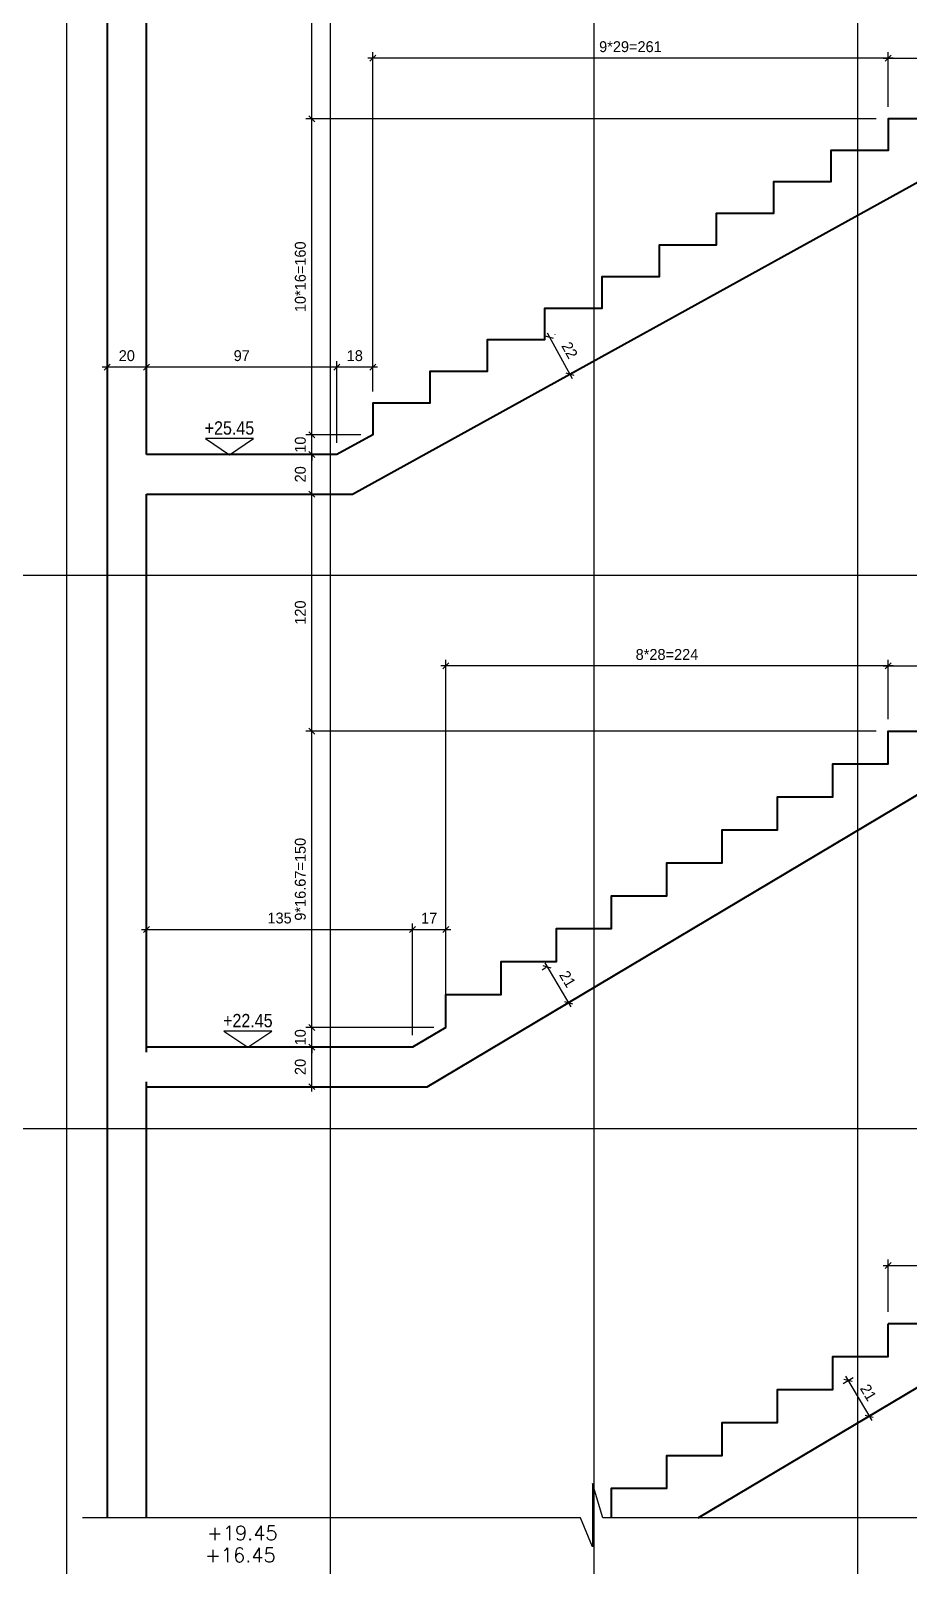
# Model space of a CAD drawing. Header units: inches. Extents: x -5298 to 11252, y 8210 to 22495.
# Drawn here: x 8359 to 8804, y 16894 to 17671 of the extents above; entities that cross this region are included whole.
import ezdxf
from ezdxf.enums import TextEntityAlignment as Align

# ---------------------------------------------------------------- set-up
doc = ezdxf.new("R2010")
doc.units = ezdxf.units.IN
doc.header["$LTSCALE"] = 55
doc.header["$MEASUREMENT"] = 0
doc.layers.get('Defpoints').update_dxf_attribs({"color": 40})
for name, color, linetype in [('BEAM', 3, 'Continuous'), ('break', 1, 'Continuous'), ('dim', 2, 'Continuous'), ('otm', 3, 'Continuous'), ('otm-text', 1, 'Continuous'), ('P-lines', 3, 'Continuous')]:
    doc.layers.add(name, color=color, linetype=linetype)
doc.layers.add('W-Conc', color=3, linetype='Continuous', lineweight=40)
doc.styles.add('danmm', font='danmm.shx', dxfattribs={"width": 0.9})
doc.styles.add('HEBTXT', font='hebtxt-weld.shx')
doc.styles.add('ROMANS', font='romans')
doc.dimstyles.new('25', dxfattribs={"dimtxt": 5.5, "dimasz": 3, "dimexe": 3, "dimexo": 6, "dimgap": 3, "dimtad": 1, "dimdec": 0, "dimrnd": 0.5, "dimtxsty": 'HEBTXT', "dimblk1": 'OBLIQUE', "dimblk2": 'OBLIQUE', "dimsah": 1, "dimcen": 1, "dimdle": 2.5, "dimclre": 9, "dimclrt": 3, "dimazin": 3, "dimtfac": 1, "dimtdec": 0, "dimtix": 1, "dimtmove": 2, "dimatfit": 3, "dimldrblk": 'OBLIQUE'})

# ---------------------------------------------------------------- blocks, each defined once
blk = doc.blocks.new('MF1')
blk.add_lwpolyline([(30, 20), (0, 0), (-30, 20)], close=True)
at = {"style": 'ROMANS'}
blk.add_attdef('0', text='', height=6, dxfattribs=at).set_placement((0, 25), align=Align.CENTER)
blk = doc.blocks.new('_OBLIQUE')
at = {"color": 0, "linetype": 'ByBlock'}
blk.add_line((-0.5, -0.5), (0.5, 0.5), dxfattribs=at)
blk = doc.blocks.new('*D1328')
at = {"layer": 'Defpoints', "color": 0, "linetype": 'Continuous', "ltscale": 5, "transparency": 16777216}
for p in [(8619.3, 17514.72, -0.15), (8629.61, 17496.04, -0.15), (8632.17, 17497.45)]:
    blk.add_point(p, dxfattribs=at)
at = {"layer": 'dim', "color": 0, "linetype": 'Continuous', "lineweight": -2, "ltscale": 5, "transparency": 16777216}
blk.add_line((8620.65, 17518.32), (8633.38, 17495.26), dxfattribs=at)
at = {"layer": 'dim', "color": 9, "linetype": 'Continuous', "lineweight": -2, "ltscale": 5, "transparency": 16777216}
for p, q in [((8624.55, 17517.62), (8624.49, 17517.58)), ((8634.86, 17498.93), (8634.8, 17498.9))]:
    blk.add_line(p, q, dxfattribs=at)
at = {"layer": 'dim', "color": 0, "linetype": 'Continuous', "lineweight": -2, "ltscale": 5, "transparency": 16777216, "xscale": 3, "yscale": 3, "zscale": 3}
for p, rotation in [((8621.86, 17516.13), 118.8896006225195), ((8632.17, 17497.45), 298.8896006225194)]:
    blk.add_blockref('_OBLIQUE', p, dxfattribs=dict(at, rotation=rotation))
at = {"layer": 'dim', "color": 3, "linetype": 'Continuous', "ltscale": 5, "transparency": 16777216, "insert": (8632.05, 17509.57), "char_height": 5.5, "attachment_point": 5, "rotation": 298.8896, "style": 'HEBTXT'}
blk.add_mtext('\\A1;22', dxfattribs=at)
blk = doc.blocks.new('*D1329')
at = {"layer": 'Defpoints', "color": 0, "linetype": 'Continuous', "ltscale": 5, "transparency": 16777216}
for p in [(8625.31, 17200.06, -0.15), (8636.05, 17182.02, -0.15), (8631.42, 17179.26)]:
    blk.add_point(p, dxfattribs=at)
at = {"layer": 'dim', "color": 9, "linetype": 'Continuous', "lineweight": -2, "ltscale": 5, "transparency": 16777216}
for p, q in [((8620.15, 17196.99), (8618.1, 17195.77)), ((8630.89, 17178.95), (8628.84, 17177.73))]:
    blk.add_line(p, q, dxfattribs=at)
at = {"layer": 'dim', "color": 0, "linetype": 'Continuous', "lineweight": -2, "ltscale": 5, "transparency": 16777216}
blk.add_line((8619.4, 17199.45), (8632.7, 17177.11), dxfattribs=at)
at = {"layer": 'dim', "color": 0, "linetype": 'Continuous', "lineweight": -2, "ltscale": 5, "transparency": 16777216, "xscale": 3, "yscale": 3, "zscale": 3}
for p, rotation in [((8620.68, 17197.31), 120.7677557353176), ((8631.42, 17179.26), 300.7677557353176)]:
    blk.add_blockref('_OBLIQUE', p, dxfattribs=dict(at, rotation=rotation))
at = {"layer": 'dim', "color": 3, "linetype": 'Continuous', "ltscale": 5, "transparency": 16777216, "insert": (8630.99, 17191.22), "char_height": 5.5, "attachment_point": 5, "rotation": 300.76776, "style": 'HEBTXT'}
blk.add_mtext('\\A1;21', dxfattribs=at)
blk = doc.blocks.new('*D1335')
at = {"layer": 'Defpoints', "color": 0, "linetype": 'Continuous', "ltscale": 5, "transparency": 16777216}
for p in [(8765.31, 16983.41, -0.15), (8783.72, 16969.93), (8776.05, 16965.37, -0.15)]:
    blk.add_point(p, dxfattribs=at)
at = {"layer": 'dim', "color": 9, "linetype": 'Continuous', "lineweight": -2, "ltscale": 5, "transparency": 16777216}
for p, q in [((8770.46, 16986.48), (8775.56, 16989.51)), ((8781.21, 16968.44), (8786.3, 16971.47))]:
    blk.add_line(p, q, dxfattribs=at)
at = {"layer": 'dim', "color": 0, "linetype": 'Continuous', "lineweight": -2, "ltscale": 5, "transparency": 16777216}
blk.add_line((8771.7, 16990.13), (8785, 16967.79), dxfattribs=at)
at = {"layer": 'dim', "color": 0, "linetype": 'Continuous', "lineweight": -2, "ltscale": 5, "transparency": 16777216, "xscale": 3, "yscale": 3, "zscale": 3}
for p, rotation in [((8772.98, 16987.98), 120.7677557353225), ((8783.72, 16969.93), 300.7677557353225)]:
    blk.add_blockref('_OBLIQUE', p, dxfattribs=dict(at, rotation=rotation))
at = {"layer": 'dim', "color": 3, "linetype": 'Continuous', "ltscale": 5, "transparency": 16777216, "insert": (8783.29, 16981.9), "char_height": 5.5, "attachment_point": 5, "rotation": 300.76776, "style": 'HEBTXT'}
blk.add_mtext('\\A1;21', dxfattribs=at)
blk = doc.blocks.new('*D1436')
at = {"layer": 'Defpoints', "color": 0, "linetype": 'Continuous', "ltscale": 5, "transparency": 16777216}
for p in [(8501.44, 17156.72), (8513.47, 17156.72, -0.15), (8512.67, 17136.72, -0.15)]:
    blk.add_point(p, dxfattribs=at)
at = {"layer": 'dim', "color": 9, "linetype": 'Continuous', "lineweight": -2, "ltscale": 5, "transparency": 16777216}
for p, q in [((8507.47, 17156.72), (8498.44, 17156.72)), ((8506.67, 17136.72), (8498.44, 17136.72))]:
    blk.add_line(p, q, dxfattribs=at)
at = {"layer": 'dim', "color": 0, "linetype": 'Continuous', "lineweight": -2, "ltscale": 5, "transparency": 16777216}
blk.add_line((8501.44, 17134.22), (8501.44, 17159.22), dxfattribs=at)
at = {"layer": 'dim', "color": 0, "linetype": 'Continuous', "lineweight": -2, "ltscale": 5, "transparency": 16777216, "xscale": 3, "yscale": 3, "zscale": 3}
for p, rotation in [((8501.44, 17156.72), 90), ((8501.44, 17136.72), 270)]:
    blk.add_blockref('_OBLIQUE', p, dxfattribs=dict(at, rotation=rotation))
at = {"layer": 'dim', "color": 3, "linetype": 'Continuous', "ltscale": 5, "transparency": 16777216, "insert": (8495.69, 17146.72), "char_height": 5.5, "attachment_point": 5, "rotation": 90, "style": 'HEBTXT'}
blk.add_mtext('\\A1;20', dxfattribs=at)
blk = doc.blocks.new('*D1449')
at = {"layer": 'Defpoints', "color": 0, "linetype": 'Continuous', "ltscale": 5, "transparency": 16777216}
for p in [(8501.44, 17166.72), (8569.31, 17166.72, -0.15), (8513.47, 17156.72, -0.15)]:
    blk.add_point(p, dxfattribs=at)
at = {"layer": 'dim', "color": 9, "linetype": 'Continuous', "lineweight": -2, "ltscale": 5, "transparency": 16777216}
for p, q in [((8563.31, 17166.72), (8498.44, 17166.72)), ((8507.47, 17156.72), (8498.44, 17156.72))]:
    blk.add_line(p, q, dxfattribs=at)
at = {"layer": 'dim', "color": 0, "linetype": 'Continuous', "lineweight": -2, "ltscale": 5, "transparency": 16777216}
for p, q in [((8501.44, 17166.72), (8501.44, 17169.72)), ((8501.44, 17156.72), (8501.44, 17166.72)), ((8501.44, 17156.72), (8501.44, 17153.72))]:
    blk.add_line(p, q, dxfattribs=at)
at = {"layer": 'dim', "color": 0, "linetype": 'Continuous', "lineweight": -2, "ltscale": 5, "transparency": 16777216, "xscale": 3, "yscale": 3, "zscale": 3}
for p, rotation in [((8501.44, 17166.72), 270), ((8501.44, 17156.72), 90)]:
    blk.add_blockref('_OBLIQUE', p, dxfattribs=dict(at, rotation=rotation))
at = {"layer": 'dim', "color": 3, "linetype": 'Continuous', "ltscale": 5, "transparency": 16777216, "insert": (8495.69, 17161.72), "char_height": 5.5, "attachment_point": 5, "rotation": 90, "style": 'HEBTXT'}
blk.add_mtext('\\A1;10', dxfattribs=at)
blk = doc.blocks.new('*D1450')
at = {"layer": 'Defpoints', "color": 0, "linetype": 'Continuous', "ltscale": 5, "transparency": 16777216}
for p in [(8501.44, 17316.72), (8793.31, 17316.72, -0.15), (8569.31, 17166.72, -0.15)]:
    blk.add_point(p, dxfattribs=at)
at = {"layer": 'dim', "color": 9, "linetype": 'Continuous', "lineweight": -2, "ltscale": 5, "transparency": 16777216}
for p, q in [((8787.31, 17316.72), (8498.44, 17316.72)), ((8563.31, 17166.72), (8498.44, 17166.72))]:
    blk.add_line(p, q, dxfattribs=at)
at = {"layer": 'dim', "color": 0, "linetype": 'Continuous', "lineweight": -2, "ltscale": 5, "transparency": 16777216}
blk.add_line((8501.44, 17164.22), (8501.44, 17319.22), dxfattribs=at)
at = {"layer": 'dim', "color": 0, "linetype": 'Continuous', "lineweight": -2, "ltscale": 5, "transparency": 16777216, "xscale": 3, "yscale": 3, "zscale": 3}
for p, rotation in [((8501.44, 17316.72), 90), ((8501.44, 17166.72), 270)]:
    blk.add_blockref('_OBLIQUE', p, dxfattribs=dict(at, rotation=rotation))
at = {"layer": 'dim', "color": 3, "linetype": 'Continuous', "ltscale": 5, "transparency": 16777216, "insert": (8495.69, 17241.72), "char_height": 5.5, "attachment_point": 5, "rotation": 90, "style": 'HEBTXT'}
blk.add_mtext('\\A1;9*16.67=150', dxfattribs=at)
blk = doc.blocks.new('*D1451')
at = {"layer": 'Defpoints', "color": 0, "linetype": 'Continuous', "ltscale": 5, "transparency": 16777216}
for p in [(8501.44, 17436.72), (8504.92, 17436.72, -0.15), (8793.31, 17316.72, -0.15)]:
    blk.add_point(p, dxfattribs=at)
at = {"layer": 'dim', "color": 9, "linetype": 'Continuous', "lineweight": -2, "ltscale": 5, "transparency": 16777216}
for p, q in [((8498.92, 17436.72), (8498.44, 17436.72)), ((8787.31, 17316.72), (8498.44, 17316.72))]:
    blk.add_line(p, q, dxfattribs=at)
at = {"layer": 'dim', "color": 0, "linetype": 'Continuous', "lineweight": -2, "ltscale": 5, "transparency": 16777216}
blk.add_line((8501.44, 17314.22), (8501.44, 17439.22), dxfattribs=at)
at = {"layer": 'dim', "color": 0, "linetype": 'Continuous', "lineweight": -2, "ltscale": 5, "transparency": 16777216, "xscale": 3, "yscale": 3, "zscale": 3}
for p, rotation in [((8501.44, 17436.72), 90), ((8501.44, 17316.72), 270)]:
    blk.add_blockref('_OBLIQUE', p, dxfattribs=dict(at, rotation=rotation))
at = {"layer": 'dim', "color": 3, "linetype": 'Continuous', "ltscale": 5, "transparency": 16777216, "insert": (8495.69, 17376.72), "char_height": 5.5, "attachment_point": 5, "rotation": 90, "style": 'HEBTXT'}
blk.add_mtext('\\A1;120', dxfattribs=at)
blk = doc.blocks.new('*D1452')
at = {"layer": 'Defpoints', "color": 0, "linetype": 'Continuous', "ltscale": 5, "transparency": 16777216}
for p in [(8501.44, 17456.72), (8509.94, 17456.72, -0.15), (8504.92, 17436.72, -0.15)]:
    blk.add_point(p, dxfattribs=at)
at = {"layer": 'dim', "color": 9, "linetype": 'Continuous', "lineweight": -2, "ltscale": 5, "transparency": 16777216}
for p, q in [((8503.94, 17456.72), (8498.44, 17456.72)), ((8498.92, 17436.72), (8498.44, 17436.72))]:
    blk.add_line(p, q, dxfattribs=at)
at = {"layer": 'dim', "color": 0, "linetype": 'Continuous', "lineweight": -2, "ltscale": 5, "transparency": 16777216}
blk.add_line((8501.44, 17434.22), (8501.44, 17459.22), dxfattribs=at)
at = {"layer": 'dim', "color": 0, "linetype": 'Continuous', "lineweight": -2, "ltscale": 5, "transparency": 16777216, "xscale": 3, "yscale": 3, "zscale": 3}
for p, rotation in [((8501.44, 17456.72), 90), ((8501.44, 17436.72), 270)]:
    blk.add_blockref('_OBLIQUE', p, dxfattribs=dict(at, rotation=rotation))
at = {"layer": 'dim', "color": 3, "linetype": 'Continuous', "ltscale": 5, "transparency": 16777216, "insert": (8495.69, 17446.72), "char_height": 5.5, "attachment_point": 5, "rotation": 90, "style": 'HEBTXT'}
blk.add_mtext('\\A1;20', dxfattribs=at)
blk = doc.blocks.new('*D1453')
at = {"layer": 'Defpoints', "color": 0, "linetype": 'Continuous', "ltscale": 5, "transparency": 16777216}
for p in [(8501.44, 17466.72), (8532.31, 17466.72, -0.15), (8509.94, 17456.72, -0.15)]:
    blk.add_point(p, dxfattribs=at)
at = {"layer": 'dim', "color": 0, "linetype": 'Continuous', "lineweight": -2, "ltscale": 5, "transparency": 16777216}
for p, q in [((8501.44, 17466.72), (8501.44, 17469.72)), ((8501.44, 17456.72), (8501.44, 17466.72)), ((8501.44, 17456.72), (8501.44, 17453.72))]:
    blk.add_line(p, q, dxfattribs=at)
at = {"layer": 'dim', "color": 9, "linetype": 'Continuous', "lineweight": -2, "ltscale": 5, "transparency": 16777216}
for p, q in [((8526.31, 17466.72), (8498.44, 17466.72)), ((8503.94, 17456.72), (8498.44, 17456.72))]:
    blk.add_line(p, q, dxfattribs=at)
at = {"layer": 'dim', "color": 0, "linetype": 'Continuous', "lineweight": -2, "ltscale": 5, "transparency": 16777216, "xscale": 3, "yscale": 3, "zscale": 3}
for p, rotation in [((8501.44, 17466.72), 270), ((8501.44, 17456.72), 90)]:
    blk.add_blockref('_OBLIQUE', p, dxfattribs=dict(at, rotation=rotation))
at = {"layer": 'dim', "color": 3, "linetype": 'Continuous', "ltscale": 5, "transparency": 16777216, "insert": (8495.69, 17461.72), "char_height": 5.5, "attachment_point": 5, "rotation": 90, "style": 'HEBTXT'}
blk.add_mtext('\\A1;10', dxfattribs=at)
blk = doc.blocks.new('*D1454')
at = {"layer": 'Defpoints', "color": 0, "linetype": 'Continuous', "ltscale": 5, "transparency": 16777216}
for p in [(8501.44, 17626.72), (8793.31, 17626.72, -0.15), (8532.31, 17466.72, -0.15)]:
    blk.add_point(p, dxfattribs=at)
at = {"layer": 'dim', "color": 9, "linetype": 'Continuous', "lineweight": -2, "ltscale": 5, "transparency": 16777216}
for p, q in [((8787.31, 17626.72), (8498.44, 17626.72)), ((8526.31, 17466.72), (8498.44, 17466.72))]:
    blk.add_line(p, q, dxfattribs=at)
at = {"layer": 'dim', "color": 0, "linetype": 'Continuous', "lineweight": -2, "ltscale": 5, "transparency": 16777216}
blk.add_line((8501.44, 17464.22), (8501.44, 17629.22), dxfattribs=at)
at = {"layer": 'dim', "color": 0, "linetype": 'Continuous', "lineweight": -2, "ltscale": 5, "transparency": 16777216, "xscale": 3, "yscale": 3, "zscale": 3}
for p, rotation in [((8501.44, 17626.72), 90), ((8501.44, 17466.72), 270)]:
    blk.add_blockref('_OBLIQUE', p, dxfattribs=dict(at, rotation=rotation))
at = {"layer": 'dim', "color": 3, "linetype": 'Continuous', "ltscale": 5, "transparency": 16777216, "insert": (8495.69, 17546.72), "char_height": 5.5, "attachment_point": 5, "rotation": 90, "style": 'HEBTXT'}
blk.add_mtext('\\A1;10*16=160', dxfattribs=at)
blk = doc.blocks.new('*D1455')
at = {"layer": 'Defpoints', "color": 0, "linetype": 'Continuous', "ltscale": 5, "transparency": 16777216}
for p in [(8501.44, 17756.72), (8504.55, 17756.72, -0.15), (8793.31, 17626.72, -0.15)]:
    blk.add_point(p, dxfattribs=at)
at = {"layer": 'dim', "color": 9, "linetype": 'Continuous', "lineweight": -2, "ltscale": 5, "transparency": 16777216}
for p, q in [((8498.55, 17756.72), (8498.44, 17756.72)), ((8787.31, 17626.72), (8498.44, 17626.72))]:
    blk.add_line(p, q, dxfattribs=at)
at = {"layer": 'dim', "color": 0, "linetype": 'Continuous', "lineweight": -2, "ltscale": 5, "transparency": 16777216}
blk.add_line((8501.44, 17624.22), (8501.44, 17759.22), dxfattribs=at)
at = {"layer": 'dim', "color": 0, "linetype": 'Continuous', "lineweight": -2, "ltscale": 5, "transparency": 16777216, "xscale": 3, "yscale": 3, "zscale": 3}
for p, rotation in [((8501.44, 17756.72), 90), ((8501.44, 17626.72), 270)]:
    blk.add_blockref('_OBLIQUE', p, dxfattribs=dict(at, rotation=rotation))
at = {"layer": 'dim', "color": 3, "linetype": 'Continuous', "ltscale": 5, "transparency": 16777216, "insert": (8495.69, 17691.72), "char_height": 5.5, "attachment_point": 5, "rotation": 90, "style": 'HEBTXT'}
blk.add_mtext('\\A1;130', dxfattribs=at)
blk = doc.blocks.new('*D1501')
at = {"layer": 'Defpoints', "color": 0, "linetype": 'Continuous', "ltscale": 5, "transparency": 16777216}
for p in [(8907.81, 17046.18), (8793.31, 17016.72, -0.15), (8907.81, 17016.72, -0.15)]:
    blk.add_point(p, dxfattribs=at)
at = {"layer": 'dim', "color": 9, "linetype": 'Continuous', "lineweight": -2, "ltscale": 5, "transparency": 16777216}
for p, q in [((8793.31, 17022.72), (8793.31, 17049.18)), ((8907.81, 17022.72), (8907.81, 17049.18))]:
    blk.add_line(p, q, dxfattribs=at)
at = {"layer": 'dim', "color": 0, "linetype": 'Continuous', "lineweight": -2, "ltscale": 5, "transparency": 16777216}
blk.add_line((8790.81, 17046.18), (8910.31, 17046.18), dxfattribs=at)
at = {"layer": 'dim', "color": 0, "linetype": 'Continuous', "lineweight": -2, "ltscale": 5, "transparency": 16777216, "xscale": 3, "yscale": 3, "zscale": 3, "rotation": 180}
blk.add_blockref('_OBLIQUE', (8793.31, 17046.18), dxfattribs=at)
at = {"layer": 'dim', "color": 0, "linetype": 'Continuous', "lineweight": -2, "ltscale": 5, "transparency": 16777216, "xscale": 3, "yscale": 3, "zscale": 3}
blk.add_blockref('_OBLIQUE', (8907.81, 17046.18), dxfattribs=at)
at = {"layer": 'dim', "color": 3, "linetype": 'Continuous', "ltscale": 5, "transparency": 16777216, "insert": (8850.56, 17051.93), "char_height": 5.5, "attachment_point": 5, "style": 'HEBTXT'}
blk.add_mtext('\\A1;115', dxfattribs=at)
blk = doc.blocks.new('*D1502')
at = {"layer": 'Defpoints', "color": 0, "linetype": 'Continuous', "ltscale": 5, "transparency": 16777216}
for p in [(8552.51, 17216.31), (8417.81, 17156.72, -0.15), (8552.51, 17156.72, -0.15)]:
    blk.add_point(p, dxfattribs=at)
at = {"layer": 'dim', "color": 9, "linetype": 'Continuous', "lineweight": -2, "ltscale": 5, "transparency": 16777216}
for p, q in [((8417.81, 17162.72), (8417.81, 17219.31)), ((8552.51, 17162.72), (8552.51, 17219.31))]:
    blk.add_line(p, q, dxfattribs=at)
at = {"layer": 'dim', "color": 0, "linetype": 'Continuous', "lineweight": -2, "ltscale": 5, "transparency": 16777216}
blk.add_line((8415.31, 17216.31), (8555.01, 17216.31), dxfattribs=at)
at = {"layer": 'dim', "color": 0, "linetype": 'Continuous', "lineweight": -2, "ltscale": 5, "transparency": 16777216, "xscale": 3, "yscale": 3, "zscale": 3, "rotation": 180}
blk.add_blockref('_OBLIQUE', (8417.81, 17216.31), dxfattribs=at)
at = {"layer": 'dim', "color": 0, "linetype": 'Continuous', "lineweight": -2, "ltscale": 5, "transparency": 16777216, "xscale": 3, "yscale": 3, "zscale": 3}
blk.add_blockref('_OBLIQUE', (8552.51, 17216.31), dxfattribs=at)
at = {"layer": 'dim', "color": 3, "linetype": 'Continuous', "ltscale": 5, "transparency": 16777216, "insert": (8485.16, 17222.06), "char_height": 5.5, "attachment_point": 5, "style": 'HEBTXT'}
blk.add_mtext('\\A1;135', dxfattribs=at)
blk = doc.blocks.new('*D1503')
at = {"layer": 'Defpoints', "color": 0, "linetype": 'Continuous', "ltscale": 5, "transparency": 16777216}
for p in [(8569.31, 17216.31), (8569.31, 17166.72, -0.15), (8552.51, 17156.72, -0.15)]:
    blk.add_point(p, dxfattribs=at)
at = {"layer": 'dim', "color": 9, "linetype": 'Continuous', "lineweight": -2, "ltscale": 5, "transparency": 16777216}
for p, q in [((8552.51, 17162.72), (8552.51, 17219.31)), ((8569.31, 17172.72), (8569.31, 17219.31))]:
    blk.add_line(p, q, dxfattribs=at)
at = {"layer": 'dim', "color": 0, "linetype": 'Continuous', "lineweight": -2, "ltscale": 5, "transparency": 16777216}
blk.add_line((8550.01, 17216.31), (8571.81, 17216.31), dxfattribs=at)
at = {"layer": 'dim', "color": 0, "linetype": 'Continuous', "lineweight": -2, "ltscale": 5, "transparency": 16777216, "xscale": 3, "yscale": 3, "zscale": 3, "rotation": 180}
blk.add_blockref('_OBLIQUE', (8552.51, 17216.31), dxfattribs=at)
at = {"layer": 'dim', "color": 0, "linetype": 'Continuous', "lineweight": -2, "ltscale": 5, "transparency": 16777216, "xscale": 3, "yscale": 3, "zscale": 3}
blk.add_blockref('_OBLIQUE', (8569.31, 17216.31), dxfattribs=at)
at = {"layer": 'dim', "color": 3, "linetype": 'Continuous', "ltscale": 5, "transparency": 16777216, "insert": (8560.91, 17222.06), "char_height": 5.5, "attachment_point": 5, "style": 'HEBTXT'}
blk.add_mtext('\\A1;17', dxfattribs=at)
blk = doc.blocks.new('*D1504')
at = {"layer": 'Defpoints', "color": 0, "linetype": 'Continuous', "ltscale": 5, "transparency": 16777216}
for p in [(8907.81, 17349.73), (8793.31, 17316.72, -0.15), (8907.81, 17316.72, 0.13)]:
    blk.add_point(p, dxfattribs=at)
at = {"layer": 'dim', "color": 9, "linetype": 'Continuous', "lineweight": -2, "ltscale": 5, "transparency": 16777216}
for p, q in [((8793.31, 17322.72), (8793.31, 17352.73)), ((8907.81, 17322.72), (8907.81, 17352.73))]:
    blk.add_line(p, q, dxfattribs=at)
at = {"layer": 'dim', "color": 0, "linetype": 'Continuous', "lineweight": -2, "ltscale": 5, "transparency": 16777216}
blk.add_line((8790.81, 17349.73), (8910.31, 17349.73), dxfattribs=at)
at = {"layer": 'dim', "color": 0, "linetype": 'Continuous', "lineweight": -2, "ltscale": 5, "transparency": 16777216, "xscale": 3, "yscale": 3, "zscale": 3, "rotation": 180}
blk.add_blockref('_OBLIQUE', (8793.31, 17349.73), dxfattribs=at)
at = {"layer": 'dim', "color": 0, "linetype": 'Continuous', "lineweight": -2, "ltscale": 5, "transparency": 16777216, "xscale": 3, "yscale": 3, "zscale": 3}
blk.add_blockref('_OBLIQUE', (8907.81, 17349.73), dxfattribs=at)
at = {"layer": 'dim', "color": 3, "linetype": 'Continuous', "ltscale": 5, "transparency": 16777216, "insert": (8850.56, 17355.48), "char_height": 5.5, "attachment_point": 5, "style": 'HEBTXT'}
blk.add_mtext('\\A1;115', dxfattribs=at)
blk = doc.blocks.new('*D1513')
at = {"layer": 'Defpoints', "color": 0, "linetype": 'Continuous', "ltscale": 5, "transparency": 16777216}
for p in [(8569.31, 17349.73), (8793.31, 17316.72, -0.15), (8569.31, 17183.39, -0.15)]:
    blk.add_point(p, dxfattribs=at)
at = {"layer": 'dim', "color": 9, "linetype": 'Continuous', "lineweight": -2, "ltscale": 5, "transparency": 16777216}
for p, q in [((8569.31, 17189.39), (8569.31, 17352.73)), ((8793.31, 17322.72), (8793.31, 17352.73))]:
    blk.add_line(p, q, dxfattribs=at)
at = {"layer": 'dim', "color": 0, "linetype": 'Continuous', "lineweight": -2, "ltscale": 5, "transparency": 16777216}
blk.add_line((8795.81, 17349.73), (8566.81, 17349.73), dxfattribs=at)
at = {"layer": 'dim', "color": 0, "linetype": 'Continuous', "lineweight": -2, "ltscale": 5, "transparency": 16777216, "xscale": 3, "yscale": 3, "zscale": 3, "rotation": 180}
blk.add_blockref('_OBLIQUE', (8569.31, 17349.73), dxfattribs=at)
at = {"layer": 'dim', "color": 0, "linetype": 'Continuous', "lineweight": -2, "ltscale": 5, "transparency": 16777216, "xscale": 3, "yscale": 3, "zscale": 3}
blk.add_blockref('_OBLIQUE', (8793.31, 17349.73), dxfattribs=at)
at = {"layer": 'dim', "color": 3, "linetype": 'Continuous', "ltscale": 5, "transparency": 16777216, "insert": (8681.31, 17355.48), "char_height": 5.5, "attachment_point": 5, "style": 'HEBTXT'}
blk.add_mtext('\\A1;8*28=224', dxfattribs=at)
blk = doc.blocks.new('*D1514')
at = {"layer": 'Defpoints', "color": 0, "linetype": 'Continuous', "ltscale": 5, "transparency": 16777216}
for p in [(8907.81, 17657.42), (8907.81, 17633.65, 0.1), (8793.31, 17626.72, -0.15)]:
    blk.add_point(p, dxfattribs=at)
at = {"layer": 'dim', "color": 0, "linetype": 'Continuous', "lineweight": -2, "ltscale": 5, "transparency": 16777216}
blk.add_line((8790.81, 17657.42), (8910.31, 17657.42), dxfattribs=at)
at = {"layer": 'dim', "color": 9, "linetype": 'Continuous', "lineweight": -2, "ltscale": 5, "transparency": 16777216}
for p, q in [((8793.31, 17632.72), (8793.31, 17660.42)), ((8907.81, 17639.65), (8907.81, 17660.42))]:
    blk.add_line(p, q, dxfattribs=at)
at = {"layer": 'dim', "color": 0, "linetype": 'Continuous', "lineweight": -2, "ltscale": 5, "transparency": 16777216, "xscale": 3, "yscale": 3, "zscale": 3, "rotation": 180}
blk.add_blockref('_OBLIQUE', (8793.31, 17657.42), dxfattribs=at)
at = {"layer": 'dim', "color": 0, "linetype": 'Continuous', "lineweight": -2, "ltscale": 5, "transparency": 16777216, "xscale": 3, "yscale": 3, "zscale": 3}
blk.add_blockref('_OBLIQUE', (8907.81, 17657.42), dxfattribs=at)
at = {"layer": 'dim', "color": 3, "linetype": 'Continuous', "ltscale": 5, "transparency": 16777216, "insert": (8850.56, 17663.17), "char_height": 5.5, "attachment_point": 5, "style": 'HEBTXT'}
blk.add_mtext('\\A1;115', dxfattribs=at)
blk = doc.blocks.new('*D1516')
at = {"layer": 'Defpoints', "color": 0, "linetype": 'Continuous', "ltscale": 5, "transparency": 16777216}
for p in [(8532.32, 17657.42), (8793.31, 17626.72, -0.15), (8532.32, 17482.72, -0.15)]:
    blk.add_point(p, dxfattribs=at)
at = {"layer": 'dim', "color": 0, "linetype": 'Continuous', "lineweight": -2, "ltscale": 5, "transparency": 16777216}
blk.add_line((8795.81, 17657.42), (8529.82, 17657.42), dxfattribs=at)
at = {"layer": 'dim', "color": 9, "linetype": 'Continuous', "lineweight": -2, "ltscale": 5, "transparency": 16777216}
for p, q in [((8532.32, 17488.72), (8532.32, 17660.42)), ((8793.31, 17632.72), (8793.31, 17660.42))]:
    blk.add_line(p, q, dxfattribs=at)
at = {"layer": 'dim', "color": 0, "linetype": 'Continuous', "lineweight": -2, "ltscale": 5, "transparency": 16777216, "xscale": 3, "yscale": 3, "zscale": 3, "rotation": 180}
blk.add_blockref('_OBLIQUE', (8532.32, 17657.42), dxfattribs=at)
at = {"layer": 'dim', "color": 0, "linetype": 'Continuous', "lineweight": -2, "ltscale": 5, "transparency": 16777216, "xscale": 3, "yscale": 3, "zscale": 3}
blk.add_blockref('_OBLIQUE', (8793.31, 17657.42), dxfattribs=at)
at = {"layer": 'dim', "color": 3, "linetype": 'Continuous', "ltscale": 5, "transparency": 16777216, "insert": (8662.81, 17663.17), "char_height": 5.5, "attachment_point": 5, "style": 'HEBTXT'}
blk.add_mtext('\\A1;9*29=261', dxfattribs=at)
blk = doc.blocks.new('*D1517')
at = {"layer": 'Defpoints', "color": 0, "linetype": 'Continuous', "ltscale": 5, "transparency": 16777216}
for p in [(8514.19, 17501.01), (8532.32, 17482.72, -0.15), (8514.19, 17456.72, -0.15)]:
    blk.add_point(p, dxfattribs=at)
at = {"layer": 'dim', "color": 0, "linetype": 'Continuous', "lineweight": -2, "ltscale": 5, "transparency": 16777216}
blk.add_line((8534.82, 17501.01), (8511.69, 17501.01), dxfattribs=at)
at = {"layer": 'dim', "color": 9, "linetype": 'Continuous', "lineweight": -2, "ltscale": 5, "transparency": 16777216}
for p, q in [((8514.19, 17462.72), (8514.19, 17504.01)), ((8532.32, 17488.72), (8532.32, 17504.01))]:
    blk.add_line(p, q, dxfattribs=at)
at = {"layer": 'dim', "color": 0, "linetype": 'Continuous', "lineweight": -2, "ltscale": 5, "transparency": 16777216, "xscale": 3, "yscale": 3, "zscale": 3, "rotation": 180}
blk.add_blockref('_OBLIQUE', (8514.19, 17501.01), dxfattribs=at)
at = {"layer": 'dim', "color": 0, "linetype": 'Continuous', "lineweight": -2, "ltscale": 5, "transparency": 16777216, "xscale": 3, "yscale": 3, "zscale": 3}
blk.add_blockref('_OBLIQUE', (8532.32, 17501.01), dxfattribs=at)
at = {"layer": 'dim', "color": 3, "linetype": 'Continuous', "ltscale": 5, "transparency": 16777216, "insert": (8523.25, 17506.76), "char_height": 5.5, "attachment_point": 5, "style": 'HEBTXT'}
blk.add_mtext('\\A1;18', dxfattribs=at)
blk = doc.blocks.new('*D1518')
at = {"layer": 'Defpoints', "color": 0, "linetype": 'Continuous', "ltscale": 5, "transparency": 16777216}
for p in [(8417.81, 17501.01), (8417.81, 17493.14, -0.19), (8514.19, 17456.72, -0.15)]:
    blk.add_point(p, dxfattribs=at)
at = {"layer": 'dim', "color": 0, "linetype": 'Continuous', "lineweight": -2, "ltscale": 5, "transparency": 16777216}
blk.add_line((8516.69, 17501.01), (8415.31, 17501.01), dxfattribs=at)
at = {"layer": 'dim', "color": 9, "linetype": 'Continuous', "lineweight": -2, "ltscale": 5, "transparency": 16777216}
for p, q in [((8417.81, 17499.14), (8417.81, 17504.01)), ((8514.19, 17462.72), (8514.19, 17504.01))]:
    blk.add_line(p, q, dxfattribs=at)
at = {"layer": 'dim', "color": 0, "linetype": 'Continuous', "lineweight": -2, "ltscale": 5, "transparency": 16777216, "xscale": 3, "yscale": 3, "zscale": 3, "rotation": 180}
blk.add_blockref('_OBLIQUE', (8417.81, 17501.01), dxfattribs=at)
at = {"layer": 'dim', "color": 0, "linetype": 'Continuous', "lineweight": -2, "ltscale": 5, "transparency": 16777216, "xscale": 3, "yscale": 3, "zscale": 3}
blk.add_blockref('_OBLIQUE', (8514.19, 17501.01), dxfattribs=at)
at = {"layer": 'dim', "color": 3, "linetype": 'Continuous', "ltscale": 5, "transparency": 16777216, "insert": (8466, 17506.76), "char_height": 5.5, "attachment_point": 5, "style": 'HEBTXT'}
blk.add_mtext('\\A1;97', dxfattribs=at)
blk = doc.blocks.new('*D1519')
at = {"layer": 'Defpoints', "color": 0, "linetype": 'Continuous', "ltscale": 5, "transparency": 16777216}
for p in [(8397.81, 17501.01), (8397.81, 17493.67, -0.18), (8417.81, 17493.14, -0.19)]:
    blk.add_point(p, dxfattribs=at)
at = {"layer": 'dim', "color": 0, "linetype": 'Continuous', "lineweight": -2, "ltscale": 5, "transparency": 16777216}
blk.add_line((8420.31, 17501.01), (8395.31, 17501.01), dxfattribs=at)
at = {"layer": 'dim', "color": 9, "linetype": 'Continuous', "lineweight": -2, "ltscale": 5, "transparency": 16777216}
for p, q in [((8397.81, 17499.67), (8397.81, 17504.01)), ((8417.81, 17499.14), (8417.81, 17504.01))]:
    blk.add_line(p, q, dxfattribs=at)
at = {"layer": 'dim', "color": 0, "linetype": 'Continuous', "lineweight": -2, "ltscale": 5, "transparency": 16777216, "xscale": 3, "yscale": 3, "zscale": 3, "rotation": 180}
blk.add_blockref('_OBLIQUE', (8397.81, 17501.01), dxfattribs=at)
at = {"layer": 'dim', "color": 0, "linetype": 'Continuous', "lineweight": -2, "ltscale": 5, "transparency": 16777216, "xscale": 3, "yscale": 3, "zscale": 3}
blk.add_blockref('_OBLIQUE', (8417.81, 17501.01), dxfattribs=at)
at = {"layer": 'dim', "color": 3, "linetype": 'Continuous', "ltscale": 5, "transparency": 16777216, "insert": (8407.81, 17506.76), "char_height": 5.5, "attachment_point": 5, "style": 'HEBTXT'}
blk.add_mtext('\\A1;20', dxfattribs=at)

msp = doc.modelspace()

# ---------------------------------------------------------------- linework, layer by layer
at = {"layer": 'BEAM', "color": 5}
for p, q in [((8377.438, 11513.244), (8377.438, 18236.017)), ((8510.932, 11513.244), (8510.932, 18236.017)), ((8644.426, 11513.244), (8644.426, 18236.017)), ((8777.92, 11513.244), (8777.92, 18236.017)), ((7576.475, 17395.671), (10780.328, 17395.671)), ((7576.475, 17115.555), (10780.328, 17115.555))]:
    msp.add_line(p, q, dxfattribs=at)
at = {"layer": 'break', "elevation": -0.163}
msp.add_lwpolyline([(8945.713, 16918.416), (8648.78, 16918.416), (8643.605, 16935.837), (8643.605, 16903.74), (8637.48, 16918.416), (8385.399, 16918.416)], dxfattribs=at)
at = {"layer": 'W-Conc', "ltscale": 5}
for p, q in [((8397.806, 18233.565, -0.711), (8397.806, 16918.416, -0.577)), ((8417.811, 17456.721, -0.634), (8417.811, 17756.721, -0.666)), ((8522.117, 17436.721, -0.603), (8830.198, 17606.718, -0.603)), ((8417.811, 17154.221, -0.602), (8417.811, 17436.721, -0.632)), ((8417.811, 16918.416, -0.577), (8417.811, 17139.221, -0.6)), ((8697.191, 16918.416, -0.599), (8828.717, 16996.721, -0.599))]:
    msp.add_line(p, q, dxfattribs=at)
for points, elevation in [([(8907.81, 17626.718), (8793.309, 17626.718), (8793.277, 17610.718), (8764.286, 17610.719), (8764.286, 17594.718), (8764.286, 17594.718), (8735.286, 17594.718), (8735.286, 17578.718), (8706.294, 17578.72), (8706.294, 17562.719), (8706.294, 17562.719), (8677.294, 17562.719), (8677.294, 17546.719), (8648.302, 17546.72), (8648.302, 17530.72), (8648.302, 17530.72), (8619.302, 17530.72), (8619.302, 17514.72), (8590.309, 17514.721), (8590.309, 17498.72), (8590.309, 17498.72), (8561.309, 17498.72), (8561.309, 17482.72), (8532.317, 17482.722), (8532.317, 17466.721), (8532.317, 17466.721)], -0.603), ([(8532.317, 17466.721), (8532.309, 17466.721), (8514.191, 17456.721), (8417.807, 17456.721)], -0.599), ([(8417.807, 17436.721), (8522.117, 17436.721)], -0.599), ([(8569.306, 17166.721), (8569.306, 17166.721), (8569.306, 17183.391), (8597.306, 17183.391), (8597.306, 17200.061), (8625.306, 17200.061), (8625.306, 17216.731), (8653.306, 17216.731), (8653.306, 17233.401), (8681.306, 17233.401), (8681.306, 17250.071), (8709.306, 17250.071), (8709.306, 17266.741), (8737.306, 17266.741), (8737.306, 17283.411), (8765.306, 17283.411), (8765.306, 17300.081), (8793.306, 17300.081), (8793.306, 17316.721), (8907.811, 17316.721)], -0.599), ([(8417.811, 17136.721), (8559.967, 17136.721), (8828.713, 17296.721)], -0.599), ([(8569.309, 17166.721), (8569.309, 17166.721), (8552.509, 17156.721), (8417.811, 17156.721)], -0.599), ([(8653.309, 16918.416), (8653.309, 16933.401), (8681.309, 16933.401), (8681.309, 16950.071), (8709.309, 16950.071), (8709.309, 16966.741), (8737.309, 16966.741), (8737.309, 16983.411), (8765.309, 16983.411), (8765.309, 17000.081), (8793.309, 17000.081), (8793.309, 17016.721)], -0.599), ([(8907.811, 17016.721), (8793.309, 17016.721)], -0.599)]:
    msp.add_lwpolyline(points, dxfattribs=dict(at, elevation=elevation))

# ---------------------------------------------------------------- block references
at = {"layer": 'P-lines', "color": 3}
ref = msp.add_blockref('MF1', (8459.778, 17456.647, -0.599), dxfattribs=dict(at, xscale=-0.4065600000089035, yscale=0.4065600000089035, zscale=0.4065600000089035))
ref.add_attrib('-3.25', '+25.45', dxfattribs={"layer": 'otm-text', "height": 6.75, "style": 'danmm', "width": 0.9}).set_placement((8459.778, 17466.811, -0.599), align=Align.CENTER)
ref = msp.add_blockref('MF1', (8469.093, 17156.647, -0.599), dxfattribs=dict(at, xscale=-0.4065600000089035, yscale=0.4065600000089035, zscale=0.4065600000089035))
ref.add_attrib('-3.25', '+22.45', dxfattribs={"layer": 'otm-text', "height": 6.75, "style": 'danmm', "width": 0.9}).set_placement((8469.093, 17166.811, -0.599), align=Align.CENTER)

# ---------------------------------------------------------------- texts
at = {"layer": 'otm', "color": 1, "style": 'ROMANS'}
for s, p in [('+19.45', (8448.363, 16907.22, -0.271)), ('+16.45', (8447.414, 16896.025, -0.271))]:
    msp.add_text(s, height=7.2, dxfattribs=at).set_placement(p)

# ---------------------------------------------------------------- dimensions: what is measured, and where the dimension line sits
at = {"layer": 'dim', "linetype": 'Continuous', "ltscale": 5}
for base, p1, p2, picture, middle in [((8501.436, 17756.721, -0.451), (8793.309, 17626.718, -0.603), (8504.554, 17756.721, -0.603), '*D1455', (8495.686, 17691.719, -0.451)), ((8501.436, 17466.721, -0.451), (8509.939, 17456.721, -0.599), (8532.309, 17466.721, -0.599), '*D1453', (8495.686, 17461.721, -0.451)), ((8501.436, 17456.721, -0.451), (8504.916, 17436.721, -0.599), (8509.939, 17456.721, -0.599), '*D1452', (8495.686, 17446.721, -0.451)), ((8501.436, 17436.721, -0.451), (8793.306, 17316.721, -0.599), (8504.916, 17436.721, -0.599), '*D1451', (8495.686, 17376.721, -0.451)), ((8501.436, 17166.721, -0.451), (8513.471, 17156.721, -0.599), (8569.306, 17166.721, -0.599), '*D1449', (8495.686, 17161.721, -0.451)), ((8501.436, 17156.721, -0.451), (8512.666, 17136.721, -0.599), (8513.471, 17156.721, -0.599), '*D1436', (8495.686, 17146.721, -0.451))]:
    dim = msp.add_linear_dim(base=base, p1=p1, p2=p2, angle=90, dimstyle='25', dxfattribs=at)
    dim.commit()
    dim.dimension.update_dxf_attribs({"geometry": picture, "text_midpoint": middle})
for base, p1, p2, text, picture, middle in [((8532.317, 17657.425, -0.451), (8793.306, 17626.718, -0.603), (8532.317, 17482.722, -0.603), '9*29=<>', '*D1516', (8662.811, 17663.175, -0.451)), ((8569.306, 17349.731, -0.451), (8793.306, 17316.721, -0.599), (8569.306, 17183.391, -0.599), '8*28=<>', '*D1513', (8681.306, 17355.481, -0.451))]:
    dim = msp.add_linear_dim(base=base, p1=p1, p2=p2, text=text, dimstyle='25', dxfattribs=at)
    dim.commit()
    dim.dimension.update_dxf_attribs({"geometry": picture, "text_midpoint": middle})
for base, p1, p2, picture, middle in [((8907.811, 17657.425, -0.451), (8793.306, 17626.718, -0.603), (8907.811, 17633.653, -0.353), '*D1514', (8850.558, 17663.175, -0.451)), ((8397.806, 17501.01, -0.451), (8417.811, 17493.138, -0.638), (8397.806, 17493.673, -0.636), '*D1519', (8407.808, 17506.76, -0.451)), ((8417.811, 17501.01, -0.451), (8514.191, 17456.721, -0.599), (8417.811, 17493.138, -0.638), '*D1518', (8466.001, 17506.76, -0.451)), ((8514.191, 17501.01, -0.451), (8532.317, 17482.722, -0.603), (8514.191, 17456.721, -0.599), '*D1517', (8523.254, 17506.76, -0.451)), ((8907.811, 17349.731, -0.451), (8793.306, 17316.721, -0.599), (8907.811, 17316.721, -0.319), '*D1504', (8850.558, 17355.481, -0.451)), ((8552.509, 17216.315, -0.451), (8417.811, 17156.721, -0.599), (8552.509, 17156.721, -0.599), '*D1502', (8485.16, 17222.065, -0.451)), ((8569.306, 17216.315, -0.451), (8552.509, 17156.721, -0.599), (8569.306, 17166.721, -0.599), '*D1503', (8560.908, 17222.065, -0.451)), ((8907.811, 17046.184, -0.451), (8793.309, 17016.721, -0.599), (8907.811, 17016.721, -0.599), '*D1501', (8850.56, 17051.934, -0.451))]:
    dim = msp.add_linear_dim(base=base, p1=p1, p2=p2, dimstyle='25', dxfattribs=at)
    dim.commit()
    dim.dimension.update_dxf_attribs({"geometry": picture, "text_midpoint": middle})
for base, p1, p2, text, picture, middle in [((8501.436, 17626.718, -0.451), (8532.309, 17466.721, -0.599), (8793.309, 17626.718, -0.603), '10*16=<>', '*D1454', (8495.686, 17546.719, -0.451)), ((8501.436, 17316.721, -0.451), (8569.306, 17166.721, -0.599), (8793.306, 17316.721, -0.599), '9*16.67=<>', '*D1450', (8495.686, 17241.721, -0.451))]:
    dim = msp.add_linear_dim(base=base, p1=p1, p2=p2, angle=90, text=text, dimstyle='25', dxfattribs=at)
    dim.commit()
    dim.dimension.update_dxf_attribs({"geometry": picture, "text_midpoint": middle})
for p1, p2, distance, picture, middle in [((8619.302, 17514.72, -0.603), (8629.611, 17496.036, -0.603), 2.925, '*D1328', (8632.052, 17509.569, -0.451)), ((8625.306, 17200.061, -0.599), (8636.049, 17182.017, -0.599), -5.388, '*D1329', (8630.989, 17191.224, -0.451)), ((8765.309, 16983.411, -0.599), (8776.052, 16965.367, -0.599), 8.928, '*D1335', (8783.293, 16981.898, -0.451))]:
    dim = msp.add_aligned_dim(p1=p1, p2=p2, distance=distance, dimstyle='25', dxfattribs=at)
    dim.commit()
    dim.dimension.update_dxf_attribs({"geometry": picture, "text_midpoint": middle})

doc.saveas('drawing.dxf')
